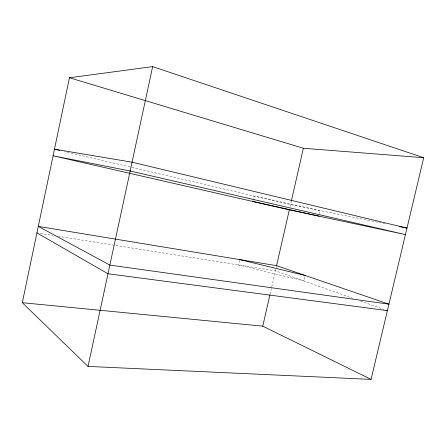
<?xml version="1.0" encoding="UTF-8"?>
<svg xmlns="http://www.w3.org/2000/svg" width="446" height="446" viewBox="0 0 446 446"><rect width="100%" height="100%" fill="white"/><g stroke="black" fill="none" stroke-linecap="round" stroke-linejoin="round"><path stroke-width="0.33" stroke-dasharray="2.23 1.67" d="M239.524 260.258L238.465 264.957L304.027 280.997L305.014 276.726M252.927 200.784L253.997 196.039L320.256 210.612L319.548 213.69M270.059 294.248L271.608 287.458M271.765 286.778L276.414 266.407M290.051 206.654L291.288 201.218M40.363 233.459L52.745 235.427M58.231 236.302L275.399 270.834L352.686 298.274M385.193 223.702L290.513 204.614L64.62 151.568M360.485 301.044L384.123 309.44"/><path stroke-width="0.67" d="M22.3 302.706L69.448 77.755L152.66 66.616L423.7 157.711L371.066 379.384L88.018 366.417L22.3 302.706L262.772 326.16L371.066 379.384M88.018 366.417L152.66 66.616M262.772 326.16L269.902 294.923M276.565 265.727L289.432 209.369M291.444 200.538L303.38 148.256L423.7 157.711M399.477 226.579L406.986 228.096L132.055 162.188L54.473 149.187L59.903 150.458M252.77 201.464L318.979 216.154M239.675 259.583L305.293 275.511M69.448 77.755L303.38 148.256M386.085 310.137L387.401 310.6L107.999 273.766L36.929 232.912M388.923 304.172L109.867 265.091L38.295 226.39L276.581 265.665L388.923 304.172M130.154 170.996L53.091 155.788L289.326 209.826L405.447 234.596L130.154 170.996"/></g></svg>
